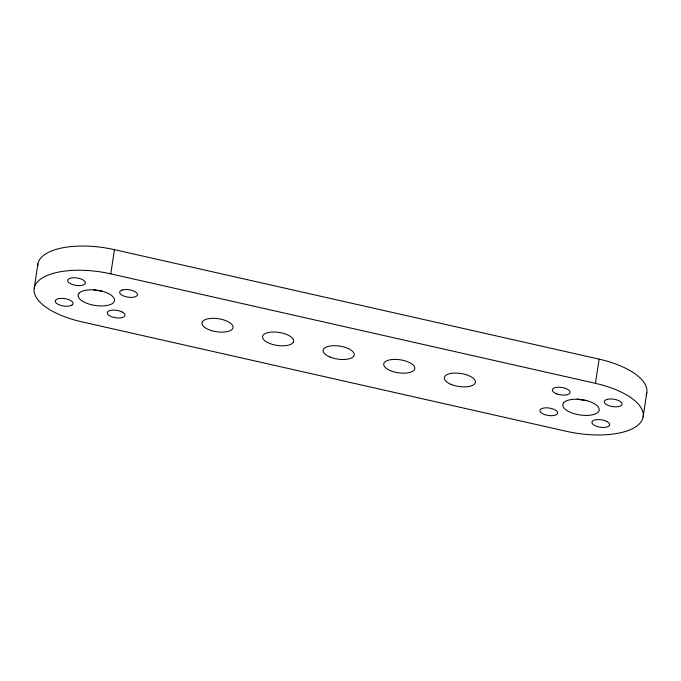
<?xml version="1.0" encoding="UTF-8"?>
<svg xmlns="http://www.w3.org/2000/svg" width="681" height="681" viewBox="0 0 681 681"><rect width="100%" height="100%" fill="white"/><g stroke="black" fill="none" stroke-linecap="round" stroke-linejoin="round"><path stroke-width="1.02" d="M34.237 288.097L37.898 263.896M110.782 273.864L595.458 383.343A62.865 26.27 8.6 0 1 641.587 421.028A62.865 26.27 8.6 0 1 566.558 431.337L81.882 321.858A62.865 26.27 8.6 0 1 35.752 284.181A62.865 26.27 8.6 0 1 110.782 273.864L114.442 249.663L599.118 359.142A62.865 26.27 8.6 0 1 646.201 394.895M595.458 383.343L599.118 359.142M643.102 417.104L646.763 392.903M37.71 265.956A62.865 26.27 8.6 0 1 114.442 249.663M587.575 400.496A18.413 7.695 8.6 0 1 577.224 398.989M101.912 290.983A18.413 7.695 8.6 0 1 93.408 289.74M202.359 321.807L201.976 322.794A15.714 6.572 8.6 0 0 221.155 332.132L223.479 332.098A15.714 6.572 8.6 0 0 231.898 329.553L232.647 328.651A15.714 6.572 8.6 0 0 216.26 318.47L213.843 318.333A15.714 6.572 8.6 0 0 202.359 321.807M78.843 293.485L78.247 294.601A18.413 7.695 8.6 0 0 91.152 304.662L93.952 305.267A18.413 7.695 8.6 0 0 113.821 302.245L114.417 301.121A18.413 7.695 8.6 0 0 101.512 291.059L98.711 290.464A18.413 7.695 8.6 0 0 78.843 293.485M563.791 402.633L563.059 403.714A18.413 7.695 8.6 0 0 574.968 413.92L577.735 414.576A18.413 7.695 8.6 0 0 598.216 412.048L598.948 410.966A18.413 7.695 8.6 0 0 587.048 400.76L584.281 400.105A18.413 7.695 8.6 0 0 563.791 402.633M293.23 342.339L292.481 343.233A15.714 6.572 8.6 0 1 274.477 344.918L272.145 344.305A15.714 6.572 8.6 0 1 262.704 335.98A15.714 6.572 8.6 0 1 276.844 332.158L279.287 332.456A15.714 6.572 8.6 0 1 293.23 342.339M71.948 305.062L70.586 305.692A8.981 3.754 8.6 0 1 56.54 303.334A8.981 3.754 8.6 0 1 61.579 298.346L63.878 298.474A8.981 3.754 8.6 0 1 71.948 305.062M122.086 290.029L120.724 290.659A8.981 3.754 8.6 0 0 128.794 297.256L131.084 297.384A8.981 3.754 8.6 0 0 136.123 292.396A8.981 3.754 8.6 0 0 122.086 290.029M556.615 414.542L555.253 415.172A8.981 3.754 8.6 0 1 541.216 412.805A8.981 3.754 8.6 0 1 546.256 407.817L548.545 407.953A8.981 3.754 8.6 0 1 556.615 414.542M606.754 399.509L605.392 400.139A8.981 3.754 8.6 0 0 613.462 406.727L615.76 406.863A8.981 3.754 8.6 0 0 620.8 401.875A8.981 3.754 8.6 0 0 606.754 399.509M556.964 393.967L555.083 393.158A8.981 3.754 8.6 0 1 556.539 387.361A8.981 3.754 8.6 0 1 569.725 391.141L570.091 392.162A8.981 3.754 8.6 0 1 556.964 393.967M606.924 421.522L605.043 420.713A8.981 3.754 8.6 0 0 591.917 422.518L592.283 423.539A8.981 3.754 8.6 0 0 605.469 427.319A8.981 3.754 8.6 0 0 606.924 421.522M72.297 284.488L70.415 283.679A8.981 3.754 8.6 0 1 71.871 277.882A8.981 3.754 8.6 0 1 85.057 281.662L85.423 282.683A8.981 3.754 8.6 0 1 72.297 284.488M122.257 312.051L120.375 311.234A8.981 3.754 8.6 0 0 107.249 313.039L107.615 314.06A8.981 3.754 8.6 0 0 120.801 317.848A8.981 3.754 8.6 0 0 122.257 312.051M451.035 384.348A15.714 6.572 8.6 0 0 475.364 382.416A15.714 6.572 8.6 0 0 453.112 373.154A15.714 6.572 8.6 0 0 451.035 384.348M329.868 356.972A15.714 6.572 8.6 0 0 354.197 355.039A15.714 6.572 8.6 0 0 331.945 345.786A15.714 6.572 8.6 0 0 329.868 356.972M390.451 370.66A15.714 6.572 8.6 0 0 414.78 368.727A15.714 6.572 8.6 0 0 392.528 359.474A15.714 6.572 8.6 0 0 390.451 370.66"/></g></svg>
